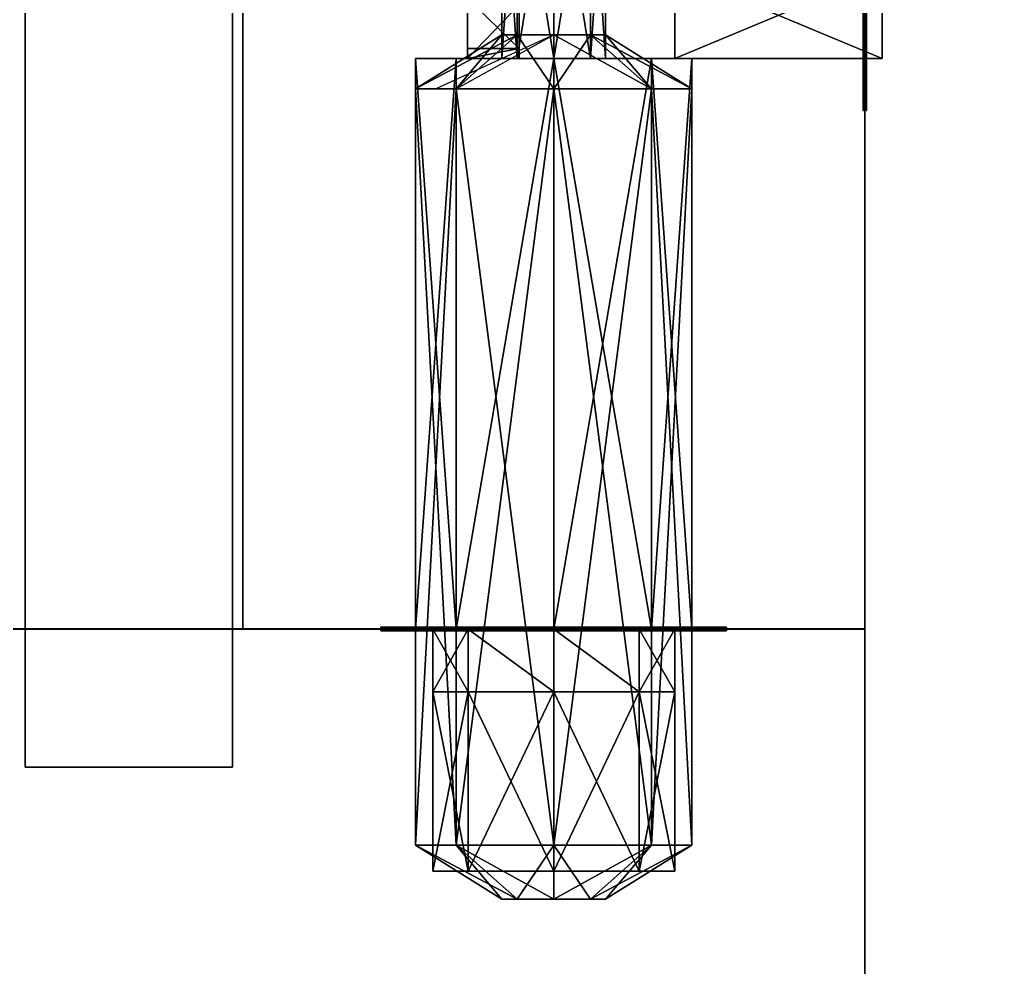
# Model space of a CAD drawing. Extents: x -150 to 2334, y -150 to 2984.
# Drawn here: x 2139.55 to 2168.26, y 36.01 to 63.41 of the extents above; entities that cross this region are included whole.
import ezdxf

# ---------------------------------------------------------------- set-up
doc = ezdxf.new("R2010")
doc.units = 0
for name, color, linetype in [('LAYER0', 7, 'CONTINUOUS'), ('LAYER226', 7, 'CONTINUOUS'), ('LAYER278', 7, 'CONTINUOUS'), ('LAYER309', 7, 'CONTINUOUS'), ('LAYER322', 7, 'CONTINUOUS'), ('LAYER329', 7, 'CONTINUOUS'), ('LAYER330', 9, 'CONTINUOUS'), ('LAYER331', 254, 'CONTINUOUS'), ('LAYER333', 7, 'CONTINUOUS'), ('LAYER5', 7, 'CONTINUOUS')]:
    doc.layers.add(name, color=color, linetype=linetype)

msp = doc.modelspace()

# ---------------------------------------------------------------- linework, layer by layer
at = {"layer": 'LAYER0', "invisible_edges": 1}
for points in [[(2334, 2984, -5), (-150, -150, -5), (-150, 2984, -5), (2334, 2984, -5)], [(-150, -150, -5), (2334, 2984, -5), (2334, -150, -5), (-150, -150, -5)], [(2334, -150), (-150, 2984), (-150, -150), (2334, -150)], [(-150, 2984), (2334, -150), (2334, 2984), (-150, 2984)]]:
    msp.add_3dface(points, dxfattribs=at)
at = {"layer": 'LAYER226', "invisible_edges": 1}
for points in [[(2164, 45.79199), (1614, 45.79199, 2350), (2164, 45.79199, 2350), (2164, 45.79199)], [(1614, 45.79199, 2350), (2164, 45.79199), (1614, 45.79199), (1614, 45.79199, 2350)], [(2164, 45.79199), (1614, 27.79199), (1614, 45.79199), (2164, 45.79199)], [(1614, 27.79199), (2164, 45.79199), (2164, 27.79199), (1614, 27.79199)], [(2164, 27.79199, 2350), (1614, 45.79199, 2350), (1614, 27.79199, 2350), (2164, 27.79199, 2350)], [(1614, 45.79199, 2350), (2164, 27.79199, 2350), (2164, 45.79199, 2350), (1614, 45.79199, 2350)], [(2164, 27.79199, 2350), (2164, 45.79199), (2164, 45.79199, 2350), (2164, 27.79199, 2350)], [(2164, 45.79199), (2164, 27.79199, 2350), (2164, 27.79199), (2164, 45.79199)]]:
    msp.add_3dface(points, dxfattribs=at)
at = {"layer": 'LAYER278', "invisible_edges": 1}
for points in [[(2164, 45.78802, 80), (1614, 758.458, 80), (2164, 758.458, 80), (2164, 45.78802, 80)], [(1614, 758.458, 80), (2164, 45.78802, 80), (1614, 45.78802, 80), (1614, 758.458, 80)], [(1614, 45.78802, 98), (2164, 758.458, 98), (1614, 758.458, 98), (1614, 45.78802, 98)], [(2164, 758.458, 98), (1614, 45.78802, 98), (2164, 45.78802, 98), (2164, 758.458, 98)], [(2164, 758.458, 98), (2164, 45.78802, 80), (2164, 758.458, 80), (2164, 758.458, 98)], [(2164, 45.78802, 80), (2164, 758.458, 98), (2164, 45.78802, 98), (2164, 45.78802, 80)], [(2164, 45.78802, 80), (1614, 45.78802, 98), (1614, 45.78802, 80), (2164, 45.78802, 80)], [(1614, 45.78802, 98), (2164, 45.78802, 80), (2164, 45.78802, 98), (1614, 45.78802, 98)]]:
    msp.add_3dface(points, dxfattribs=at)
at = {"layer": 'LAYER309', "invisible_edges": 1}
for points in [[(2164, 758.458, 2349), (1614, 45.78802, 2349), (2164, 45.78802, 2349), (2164, 758.458, 2349)], [(1614, 45.78802, 2349), (2164, 758.458, 2349), (1614, 758.458, 2349), (1614, 45.78802, 2349)], [(1614, 758.458, 2331), (2164, 45.78802, 2331), (1614, 45.78802, 2331), (1614, 758.458, 2331)], [(2164, 45.78802, 2331), (1614, 758.458, 2331), (2164, 758.458, 2331), (2164, 45.78802, 2331)], [(2164, 45.78802, 2331), (2164, 758.458, 2349), (2164, 45.78802, 2349), (2164, 45.78802, 2331)], [(2164, 758.458, 2349), (2164, 45.78802, 2331), (2164, 758.458, 2331), (2164, 758.458, 2349)], [(2164, 45.78802, 2331), (1614, 45.78802, 2349), (1614, 45.78802, 2331), (2164, 45.78802, 2331)], [(1614, 45.78802, 2349), (2164, 45.78802, 2331), (2164, 45.78802, 2349), (1614, 45.78802, 2349)]]:
    msp.add_3dface(points, dxfattribs=at)
at = {"layer": 'LAYER322', "invisible_edges": 1}
for points in [[(2139.7, 41.79102, 2335), (2139.7, 762.461, 94), (2139.7, 41.79102, 94), (2139.7, 41.79102, 2335)], [(2139.7, 762.461, 94), (2139.7, 41.79102, 2335), (2139.7, 762.461, 2335), (2139.7, 762.461, 94)], [(2145.7, 41.79102, 94), (2139.7, 762.461, 94), (2145.7, 762.461, 94), (2145.7, 41.79102, 94)], [(2139.7, 762.461, 94), (2145.7, 41.79102, 94), (2139.7, 41.79102, 94), (2139.7, 762.461, 94)], [(2139.7, 41.79102, 2335), (2145.7, 762.461, 2335), (2139.7, 762.461, 2335), (2139.7, 41.79102, 2335)], [(2145.7, 762.461, 2335), (2139.7, 41.79102, 2335), (2145.7, 41.79102, 2335), (2145.7, 762.461, 2335)], [(2145.7, 762.461, 2335), (2145.7, 41.79102, 94), (2145.7, 762.461, 94), (2145.7, 762.461, 2335)], [(2145.7, 41.79102, 94), (2145.7, 762.461, 2335), (2145.7, 41.79102, 2335), (2145.7, 41.79102, 94)], [(2145.7, 41.79102, 94), (2139.7, 41.79102, 2335), (2139.7, 41.79102, 94), (2145.7, 41.79102, 94)], [(2139.7, 41.79102, 2335), (2145.7, 41.79102, 94), (2145.7, 41.79102, 2335), (2139.7, 41.79102, 2335)]]:
    msp.add_3dface(points, dxfattribs=at)
at = {"layer": 'LAYER329', "invisible_edges": 1}
for points in [[(2146, 45.78802, 1154.5), (2164, 758.458, 1154.5), (2164, 45.78802, 1154.5), (2146, 45.78802, 1154.5)], [(2164, 758.458, 1154.5), (2146, 45.78802, 1154.5), (2146, 758.458, 1154.5), (2164, 758.458, 1154.5)], [(2146, 758.458, 1274.5), (2164, 45.78802, 1274.5), (2164, 758.458, 1274.5), (2146, 758.458, 1274.5)], [(2164, 45.78802, 1274.5), (2146, 758.458, 1274.5), (2146, 45.78802, 1274.5), (2164, 45.78802, 1274.5)], [(2146, 45.78802, 1154.5), (2146, 758.458, 1274.5), (2146, 758.458, 1154.5), (2146, 45.78802, 1154.5)], [(2146, 758.458, 1274.5), (2146, 45.78802, 1154.5), (2146, 45.78802, 1274.5), (2146, 758.458, 1274.5)], [(2164, 45.78802, 1274.5), (2164, 758.458, 1154.5), (2164, 758.458, 1274.5), (2164, 45.78802, 1274.5)], [(2164, 758.458, 1154.5), (2164, 45.78802, 1274.5), (2164, 45.78802, 1154.5), (2164, 758.458, 1154.5)], [(2164, 45.78802, 1274.5), (2146, 45.78802, 1154.5), (2164, 45.78802, 1154.5), (2164, 45.78802, 1274.5)], [(2146, 45.78802, 1154.5), (2164, 45.78802, 1274.5), (2146, 45.78802, 1274.5), (2146, 45.78802, 1154.5)]]:
    msp.add_3dface(points, dxfattribs=at)
at = {"layer": 'LAYER330'}
for points in [[(2153.5, 62.29102, 1186.5), (2153.939, 68.79102, 1187.561), (2153.5, 68.79102, 1186.5), (2153.5, 62.29102, 1186.5)], [(2153.939, 62.29102, 1187.561), (2153.939, 68.79102, 1187.561), (2153.5, 62.29102, 1186.5), (2153.939, 62.29102, 1187.561)], [(2153.5, 68.79102, 1186.5), (2153.939, 62.29102, 1185.439), (2153.5, 62.29102, 1186.5), (2153.5, 68.79102, 1186.5)], [(2153.939, 68.79102, 1185.439), (2153.939, 62.29102, 1185.439), (2153.5, 68.79102, 1186.5), (2153.939, 68.79102, 1185.439)], [(2153.939, 62.29102, 1187.561), (2155, 68.79102, 1188), (2153.939, 68.79102, 1187.561), (2153.939, 62.29102, 1187.561)], [(2155, 62.29102, 1188), (2155, 68.79102, 1188), (2153.939, 62.29102, 1187.561), (2155, 62.29102, 1188)], [(2155, 62.29102, 1185), (2153.939, 68.79102, 1185.439), (2155, 68.79102, 1185), (2155, 62.29102, 1185)], [(2153.939, 62.29102, 1185.439), (2153.939, 68.79102, 1185.439), (2155, 62.29102, 1185), (2153.939, 62.29102, 1185.439)], [(2155, 62.29102, 1188), (2156.061, 68.79102, 1187.561), (2155, 68.79102, 1188), (2155, 62.29102, 1188)], [(2156.061, 62.29102, 1187.561), (2156.061, 68.79102, 1187.561), (2155, 62.29102, 1188), (2156.061, 62.29102, 1187.561)], [(2155, 68.79102, 1185), (2156.061, 62.29102, 1185.439), (2155, 62.29102, 1185), (2155, 68.79102, 1185)], [(2156.061, 68.79102, 1185.439), (2156.061, 62.29102, 1185.439), (2155, 68.79102, 1185), (2156.061, 68.79102, 1185.439)], [(2156.061, 68.79102, 1185.439), (2156.5, 62.29102, 1186.5), (2156.5, 68.79102, 1186.5), (2156.061, 68.79102, 1185.439)], [(2156.061, 62.29102, 1185.439), (2156.5, 62.29102, 1186.5), (2156.061, 68.79102, 1185.439), (2156.061, 62.29102, 1185.439)], [(2156.061, 62.29102, 1187.561), (2156.5, 68.79102, 1186.5), (2156.061, 68.79102, 1187.561), (2156.061, 62.29102, 1187.561)], [(2156.5, 62.29102, 1186.5), (2156.5, 68.79102, 1186.5), (2156.061, 62.29102, 1187.561), (2156.5, 62.29102, 1186.5)], [(2156.061, 68.79102, 1187.561), (2156.5, 62.29102, 1186.5), (2156.5, 68.79102, 1186.5), (2156.061, 68.79102, 1187.561)], [(2156.061, 62.29102, 1187.561), (2156.5, 62.29102, 1186.5), (2156.061, 68.79102, 1187.561), (2156.061, 62.29102, 1187.561)], [(2156.061, 68.79102, 1185.439), (2156.5, 62.29102, 1186.5), (2156.061, 62.29102, 1185.439), (2156.061, 68.79102, 1185.439)], [(2156.5, 68.79102, 1186.5), (2156.5, 62.29102, 1186.5), (2156.061, 68.79102, 1185.439), (2156.5, 68.79102, 1186.5)], [(2156.061, 68.79102, 1185.439), (2156.5, 62.29102, 1186.5), (2156.061, 62.29102, 1185.439), (2156.061, 68.79102, 1185.439)], [(2156.5, 68.79102, 1186.5), (2156.5, 62.29102, 1186.5), (2156.061, 68.79102, 1185.439), (2156.5, 68.79102, 1186.5)], [(2151, 45.79102, 1186.5), (2152.172, 62.29102, 1189.328), (2151, 62.29102, 1186.5), (2151, 45.79102, 1186.5)], [(2152.172, 45.79102, 1189.328), (2152.172, 62.29102, 1189.328), (2151, 45.79102, 1186.5), (2152.172, 45.79102, 1189.328)], [(2152.172, 45.79102, 1183.672), (2151, 62.29102, 1186.5), (2152.172, 62.29102, 1183.672), (2152.172, 45.79102, 1183.672)], [(2151, 45.79102, 1186.5), (2151, 62.29102, 1186.5), (2152.172, 45.79102, 1183.672), (2151, 45.79102, 1186.5)], [(2151, 62.29102, 1186.5), (2153.939, 62.29102, 1187.561), (2153.5, 62.29102, 1186.5), (2151, 62.29102, 1186.5)], [(2152.172, 62.29102, 1189.328), (2153.939, 62.29102, 1187.561), (2151, 62.29102, 1186.5), (2152.172, 62.29102, 1189.328)], [(2151, 62.29102, 1186.5), (2153.5, 62.29102, 1186.5), (2152.172, 62.29102, 1183.672), (2151, 62.29102, 1186.5)], [(2152.172, 45.79102, 1189.328), (2155, 62.29102, 1190.5), (2152.172, 62.29102, 1189.328), (2152.172, 45.79102, 1189.328)], [(2155, 45.79102, 1190.5), (2155, 62.29102, 1190.5), (2152.172, 45.79102, 1189.328), (2155, 45.79102, 1190.5)], [(2152.172, 62.29102, 1189.328), (2155, 62.29102, 1190.5), (2153.939, 62.29102, 1187.561), (2152.172, 62.29102, 1189.328)], [(2152.172, 62.29102, 1183.672), (2153.5, 62.29102, 1186.5), (2153.939, 62.29102, 1185.439), (2152.172, 62.29102, 1183.672)], [(2152.172, 62.29102, 1183.672), (2153.939, 62.29102, 1185.439), (2155, 62.29102, 1182.5), (2152.172, 62.29102, 1183.672)], [(2155, 62.29102, 1182.5), (2152.172, 45.79102, 1183.672), (2152.172, 62.29102, 1183.672), (2155, 62.29102, 1182.5)], [(2155, 45.79102, 1182.5), (2152.172, 45.79102, 1183.672), (2155, 62.29102, 1182.5), (2155, 45.79102, 1182.5)], [(2153.939, 62.29102, 1187.561), (2155, 62.29102, 1190.5), (2155, 62.29102, 1188), (2153.939, 62.29102, 1187.561)], [(2155, 62.29102, 1182.5), (2153.939, 62.29102, 1185.439), (2155, 62.29102, 1185), (2155, 62.29102, 1182.5)], [(2155, 45.79102, 1190.5), (2157.828, 62.29102, 1189.328), (2155, 62.29102, 1190.5), (2155, 45.79102, 1190.5)], [(2157.828, 45.79102, 1189.328), (2157.828, 62.29102, 1189.328), (2155, 45.79102, 1190.5), (2157.828, 45.79102, 1189.328)], [(2155, 62.29102, 1188), (2157.828, 62.29102, 1189.328), (2156.061, 62.29102, 1187.561), (2155, 62.29102, 1188)], [(2155, 62.29102, 1190.5), (2157.828, 62.29102, 1189.328), (2155, 62.29102, 1188), (2155, 62.29102, 1190.5)], [(2155, 62.29102, 1182.5), (2156.061, 62.29102, 1185.439), (2157.828, 62.29102, 1183.672), (2155, 62.29102, 1182.5)], [(2155, 62.29102, 1185), (2156.061, 62.29102, 1185.439), (2155, 62.29102, 1182.5), (2155, 62.29102, 1185)], [(2155, 62.29102, 1182.5), (2157.828, 45.79102, 1183.672), (2155, 45.79102, 1182.5), (2155, 62.29102, 1182.5)], [(2157.828, 62.29102, 1183.672), (2157.828, 45.79102, 1183.672), (2155, 62.29102, 1182.5), (2157.828, 62.29102, 1183.672)], [(2156.061, 62.29102, 1187.561), (2159, 62.29102, 1186.5), (2156.5, 62.29102, 1186.5), (2156.061, 62.29102, 1187.561)], [(2157.828, 62.29102, 1189.328), (2159, 62.29102, 1186.5), (2156.061, 62.29102, 1187.561), (2157.828, 62.29102, 1189.328)], [(2156.061, 62.29102, 1185.439), (2159, 62.29102, 1186.5), (2157.828, 62.29102, 1183.672), (2156.061, 62.29102, 1185.439)], [(2156.5, 62.29102, 1186.5), (2159, 62.29102, 1186.5), (2156.061, 62.29102, 1185.439), (2156.5, 62.29102, 1186.5)], [(2157.828, 45.79102, 1189.328), (2159, 62.29102, 1186.5), (2157.828, 62.29102, 1189.328), (2157.828, 45.79102, 1189.328)], [(2159, 45.79102, 1186.5), (2159, 62.29102, 1186.5), (2157.828, 45.79102, 1189.328), (2159, 45.79102, 1186.5)], [(2157.828, 45.79102, 1189.328), (2159, 62.29102, 1186.5), (2157.828, 62.29102, 1189.328), (2157.828, 45.79102, 1189.328)], [(2159, 45.79102, 1186.5), (2159, 62.29102, 1186.5), (2157.828, 45.79102, 1189.328), (2159, 45.79102, 1186.5)], [(2159, 45.79102, 1186.5), (2157.828, 62.29102, 1183.672), (2159, 62.29102, 1186.5), (2159, 45.79102, 1186.5)], [(2157.828, 45.79102, 1183.672), (2157.828, 62.29102, 1183.672), (2159, 45.79102, 1186.5), (2157.828, 45.79102, 1183.672)], [(2150, 45.84101, 1191.5), (2160, 45.84101, 1181.5), (2150, 45.84101, 1181.5), (2150, 45.84101, 1191.5)], [(2160, 45.84101, 1191.5), (2160, 45.84101, 1181.5), (2150, 45.84101, 1191.5), (2160, 45.84101, 1191.5)], [(2150, 45.74102, 1191.5), (2150, 45.84101, 1181.5), (2150, 45.74102, 1181.5), (2150, 45.74102, 1191.5)], [(2150, 45.84101, 1191.5), (2150, 45.84101, 1181.5), (2150, 45.74102, 1191.5), (2150, 45.84101, 1191.5)], [(2160, 45.84101, 1191.5), (2150, 45.74102, 1191.5), (2150, 45.84101, 1191.5), (2160, 45.84101, 1191.5)], [(2160, 45.74102, 1191.5), (2150, 45.74102, 1191.5), (2160, 45.84101, 1191.5), (2160, 45.74102, 1191.5)], [(2150, 45.84101, 1181.5), (2160, 45.74102, 1181.5), (2160, 45.84101, 1181.5), (2150, 45.84101, 1181.5)], [(2150, 45.74102, 1181.5), (2160, 45.74102, 1181.5), (2150, 45.84101, 1181.5), (2150, 45.74102, 1181.5)], [(2150, 45.84101, 1191.5), (2160, 45.84101, 1181.5), (2150, 45.84101, 1181.5), (2150, 45.84101, 1191.5)], [(2160, 45.84101, 1191.5), (2160, 45.84101, 1181.5), (2150, 45.84101, 1191.5), (2160, 45.84101, 1191.5)], [(2150, 45.84101, 1191.5), (2160, 45.74102, 1191.5), (2160, 45.84101, 1191.5), (2150, 45.84101, 1191.5)], [(2150, 45.74102, 1191.5), (2160, 45.74102, 1191.5), (2150, 45.84101, 1191.5), (2150, 45.74102, 1191.5)], [(2150, 45.74102, 1181.5), (2160, 45.84101, 1181.5), (2160, 45.74102, 1181.5), (2150, 45.74102, 1181.5)], [(2150, 45.84101, 1181.5), (2160, 45.84101, 1181.5), (2150, 45.74102, 1181.5), (2150, 45.84101, 1181.5)], [(2150, 45.74102, 1191.5), (2150, 45.84101, 1181.5), (2150, 45.74102, 1181.5), (2150, 45.74102, 1191.5)], [(2150, 45.84101, 1191.5), (2150, 45.84101, 1181.5), (2150, 45.74102, 1191.5), (2150, 45.84101, 1191.5)], [(2150, 45.74102, 1191.5), (2160, 45.74102, 1181.5), (2150, 45.74102, 1181.5), (2150, 45.74102, 1191.5)], [(2160, 45.74102, 1191.5), (2160, 45.74102, 1181.5), (2150, 45.74102, 1191.5), (2160, 45.74102, 1191.5)], [(2150, 45.74102, 1181.5), (2160, 45.74102, 1191.5), (2150, 45.74102, 1191.5), (2150, 45.74102, 1181.5)], [(2160, 45.74102, 1181.5), (2160, 45.74102, 1191.5), (2150, 45.74102, 1181.5), (2160, 45.74102, 1181.5)], [(2151.5, 45.79102, 1186.5), (2152.525, 43.97079, 1188.975), (2152.525, 45.79102, 1188.975), (2151.5, 45.79102, 1186.5)], [(2151.5, 43.97079, 1186.5), (2152.525, 43.97079, 1188.975), (2151.5, 45.79102, 1186.5), (2151.5, 43.97079, 1186.5)], [(2152.525, 45.79102, 1184.025), (2151.5, 43.97079, 1186.5), (2151.5, 45.79102, 1186.5), (2152.525, 45.79102, 1184.025)], [(2152.525, 43.97079, 1184.025), (2151.5, 43.97079, 1186.5), (2152.525, 45.79102, 1184.025), (2152.525, 43.97079, 1184.025)], [(2152.525, 45.79102, 1188.975), (2155, 43.97079, 1190), (2155, 45.79102, 1190), (2152.525, 45.79102, 1188.975)], [(2152.525, 43.97079, 1188.975), (2155, 43.97079, 1190), (2152.525, 45.79102, 1188.975), (2152.525, 43.97079, 1188.975)], [(2152.525, 45.79102, 1184.025), (2155, 43.97079, 1183), (2152.525, 43.97079, 1184.025), (2152.525, 45.79102, 1184.025)], [(2155, 45.79102, 1183), (2155, 43.97079, 1183), (2152.525, 45.79102, 1184.025), (2155, 45.79102, 1183)], [(2155, 45.79102, 1190), (2157.475, 43.97079, 1188.975), (2157.475, 45.79102, 1188.975), (2155, 45.79102, 1190)], [(2155, 43.97079, 1190), (2157.475, 43.97079, 1188.975), (2155, 45.79102, 1190), (2155, 43.97079, 1190)], [(2155, 45.79102, 1183), (2157.475, 43.97079, 1184.025), (2155, 43.97079, 1183), (2155, 45.79102, 1183)], [(2157.475, 45.79102, 1184.025), (2157.475, 43.97079, 1184.025), (2155, 45.79102, 1183), (2157.475, 45.79102, 1184.025)], [(2158.5, 43.97079, 1186.5), (2157.475, 45.79102, 1188.975), (2157.475, 43.97079, 1188.975), (2158.5, 43.97079, 1186.5)], [(2158.5, 45.79102, 1186.5), (2157.475, 45.79102, 1188.975), (2158.5, 43.97079, 1186.5), (2158.5, 45.79102, 1186.5)], [(2157.475, 43.97079, 1188.975), (2158.5, 45.79102, 1186.5), (2157.475, 45.79102, 1188.975), (2157.475, 43.97079, 1188.975)], [(2158.5, 43.97079, 1186.5), (2158.5, 45.79102, 1186.5), (2157.475, 43.97079, 1188.975), (2158.5, 43.97079, 1186.5)], [(2157.475, 45.79102, 1184.025), (2158.5, 43.97079, 1186.5), (2157.475, 43.97079, 1184.025), (2157.475, 45.79102, 1184.025)], [(2158.5, 45.79102, 1186.5), (2158.5, 43.97079, 1186.5), (2157.475, 45.79102, 1184.025), (2158.5, 45.79102, 1186.5)], [(2160, 45.74102, 1181.5), (2160, 45.84101, 1191.5), (2160, 45.74102, 1191.5), (2160, 45.74102, 1181.5)], [(2160, 45.84101, 1181.5), (2160, 45.84101, 1191.5), (2160, 45.74102, 1181.5), (2160, 45.84101, 1181.5)], [(2160, 45.74102, 1181.5), (2160, 45.84101, 1191.5), (2160, 45.74102, 1191.5), (2160, 45.74102, 1181.5)], [(2160, 45.84101, 1181.5), (2160, 45.84101, 1191.5), (2160, 45.74102, 1181.5), (2160, 45.84101, 1181.5)], [(2151.5, 38.79102, 1186.5), (2152.525, 43.97079, 1188.975), (2151.5, 43.97079, 1186.5), (2151.5, 38.79102, 1186.5)], [(2152.525, 38.79102, 1188.975), (2152.525, 43.97079, 1188.975), (2151.5, 38.79102, 1186.5), (2152.525, 38.79102, 1188.975)], [(2152.525, 38.79102, 1184.025), (2151.5, 43.97079, 1186.5), (2152.525, 43.97079, 1184.025), (2152.525, 38.79102, 1184.025)], [(2151.5, 38.79102, 1186.5), (2151.5, 43.97079, 1186.5), (2152.525, 38.79102, 1184.025), (2151.5, 38.79102, 1186.5)], [(2152.525, 38.79102, 1188.975), (2155, 43.97079, 1190), (2152.525, 43.97079, 1188.975), (2152.525, 38.79102, 1188.975)], [(2155, 38.79102, 1190), (2155, 43.97079, 1190), (2152.525, 38.79102, 1188.975), (2155, 38.79102, 1190)], [(2152.525, 43.97079, 1184.025), (2155, 38.79102, 1183), (2152.525, 38.79102, 1184.025), (2152.525, 43.97079, 1184.025)], [(2155, 43.97079, 1183), (2155, 38.79102, 1183), (2152.525, 43.97079, 1184.025), (2155, 43.97079, 1183)], [(2155, 38.79102, 1190), (2157.475, 43.97079, 1188.975), (2155, 43.97079, 1190), (2155, 38.79102, 1190)], [(2157.475, 38.79102, 1188.975), (2157.475, 43.97079, 1188.975), (2155, 38.79102, 1190), (2157.475, 38.79102, 1188.975)], [(2155, 43.97079, 1183), (2157.475, 38.79102, 1184.025), (2155, 38.79102, 1183), (2155, 43.97079, 1183)], [(2157.475, 43.97079, 1184.025), (2157.475, 38.79102, 1184.025), (2155, 43.97079, 1183), (2157.475, 43.97079, 1184.025)], [(2158.5, 38.79102, 1186.5), (2157.475, 43.97079, 1188.975), (2157.475, 38.79102, 1188.975), (2158.5, 38.79102, 1186.5)], [(2158.5, 43.97079, 1186.5), (2157.475, 43.97079, 1188.975), (2158.5, 38.79102, 1186.5), (2158.5, 43.97079, 1186.5)], [(2157.475, 38.79102, 1188.975), (2158.5, 43.97079, 1186.5), (2157.475, 43.97079, 1188.975), (2157.475, 38.79102, 1188.975)], [(2158.5, 38.79102, 1186.5), (2158.5, 43.97079, 1186.5), (2157.475, 38.79102, 1188.975), (2158.5, 38.79102, 1186.5)], [(2157.475, 43.97079, 1184.025), (2158.5, 38.79102, 1186.5), (2157.475, 38.79102, 1184.025), (2157.475, 43.97079, 1184.025)], [(2158.5, 43.97079, 1186.5), (2158.5, 38.79102, 1186.5), (2157.475, 43.97079, 1184.025), (2158.5, 43.97079, 1186.5)], [(2152.525, 38.79102, 1184.025), (2152.525, 38.79102, 1188.975), (2151.5, 38.79102, 1186.5), (2152.525, 38.79102, 1184.025)], [(2155, 38.79102, 1183), (2152.525, 38.79102, 1188.975), (2152.525, 38.79102, 1184.025), (2155, 38.79102, 1183)], [(2155, 38.79102, 1183), (2155, 38.79102, 1190), (2152.525, 38.79102, 1188.975), (2155, 38.79102, 1183)], [(2157.475, 38.79102, 1184.025), (2155, 38.79102, 1190), (2155, 38.79102, 1183), (2157.475, 38.79102, 1184.025)], [(2158.5, 38.79102, 1186.5), (2155, 38.79102, 1190), (2157.475, 38.79102, 1184.025), (2158.5, 38.79102, 1186.5)], [(2157.475, 38.79102, 1188.975), (2155, 38.79102, 1190), (2158.5, 38.79102, 1186.5), (2157.475, 38.79102, 1188.975)]]:
    msp.add_3dface(points, dxfattribs=at)
at = {"layer": 'LAYER331'}
for points in [[(2163.95, 60.79102, 1195.5), (2164.05, 78.79102, 1195.5), (2163.95, 78.79102, 1195.5), (2163.95, 60.79102, 1195.5)], [(2164.05, 60.79102, 1195.5), (2164.05, 78.79102, 1195.5), (2163.95, 60.79102, 1195.5), (2164.05, 60.79102, 1195.5)], [(2164.05, 78.79102, 1177.5), (2163.95, 60.79102, 1177.5), (2164.05, 60.79102, 1177.5), (2164.05, 78.79102, 1177.5)], [(2163.95, 78.79102, 1177.5), (2163.95, 60.79102, 1177.5), (2164.05, 78.79102, 1177.5), (2163.95, 78.79102, 1177.5)], [(2163.95, 78.79102, 1177.5), (2163.95, 60.79102, 1195.5), (2163.95, 78.79102, 1195.5), (2163.95, 78.79102, 1177.5)], [(2163.95, 60.79102, 1177.5), (2163.95, 60.79102, 1195.5), (2163.95, 78.79102, 1177.5), (2163.95, 60.79102, 1177.5)], [(2164.05, 78.79102, 1195.5), (2164.05, 60.79102, 1177.5), (2164.05, 78.79102, 1177.5), (2164.05, 78.79102, 1195.5)], [(2164.05, 60.79102, 1195.5), (2164.05, 60.79102, 1177.5), (2164.05, 78.79102, 1195.5), (2164.05, 60.79102, 1195.5)], [(2164.5, 62.29102, 1186.5), (2164.5, 77.29102, 1186.5), (2164.5, 74.78365, 1191.493), (2164.5, 62.29102, 1186.5)], [(2164.5, 64.79838, 1181.507), (2164.5, 77.29102, 1186.5), (2164.5, 62.29102, 1186.5), (2164.5, 64.79838, 1181.507)], [(2158.5, 64.79838, 1191.493), (2158.5, 74.78365, 1191.493), (2158.5, 62.29102, 1186.5), (2158.5, 64.79838, 1191.493)], [(2158.5, 62.29102, 1186.5), (2158.5, 74.78365, 1191.493), (2158.5, 64.79838, 1181.507), (2158.5, 62.29102, 1186.5)], [(2164.5, 62.29102, 1186.5), (2164.5, 74.78365, 1191.493), (2164.5, 64.79838, 1191.493), (2164.5, 62.29102, 1186.5)], [(2152.5, 62.29102, 1186.5), (2152.5, 66.6907, 1184.446), (2152.5, 63.84486, 1183.5), (2152.5, 62.29102, 1186.5)], [(2152.5, 65.04102, 1186.5), (2152.5, 66.6907, 1184.446), (2152.5, 62.29102, 1186.5), (2152.5, 65.04102, 1186.5)], [(2154, 62.29102, 1186.5), (2154, 66.6907, 1184.446), (2154, 65.04102, 1186.5), (2154, 62.29102, 1186.5)], [(2154, 63.84486, 1183.5), (2154, 66.6907, 1184.446), (2154, 62.29102, 1186.5), (2154, 63.84486, 1183.5)], [(2152.5, 62.43746, 1186.854), (2152.5, 65.04102, 1186.5), (2152.5, 62.29102, 1186.5), (2152.5, 62.43746, 1186.854)], [(2152.5, 64.74812, 1187.207), (2152.5, 65.04102, 1186.5), (2152.5, 62.43746, 1186.854), (2152.5, 64.74812, 1187.207)], [(2154, 62.43746, 1186.854), (2154, 65.04102, 1186.5), (2154, 64.74812, 1187.207), (2154, 62.43746, 1186.854)], [(2154, 62.29102, 1186.5), (2154, 65.04102, 1186.5), (2154, 62.43746, 1186.854), (2154, 62.29102, 1186.5)], [(2152.5, 62.58391, 1187.207), (2152.5, 64.74812, 1187.207), (2152.5, 62.43746, 1186.854), (2152.5, 62.58391, 1187.207)], [(2152.5, 64.04102, 1188.25), (2152.5, 64.74812, 1187.207), (2152.5, 62.58391, 1187.207), (2152.5, 64.04102, 1188.25)], [(2154, 62.58391, 1187.207), (2154, 64.74812, 1187.207), (2154, 64.04102, 1188.25), (2154, 62.58391, 1187.207)], [(2154, 62.43746, 1186.854), (2154, 64.74812, 1187.207), (2154, 62.58391, 1187.207), (2154, 62.43746, 1186.854)], [(2158.5, 62.29102, 1186.5), (2164.5, 64.79838, 1191.493), (2158.5, 64.79838, 1191.493), (2158.5, 62.29102, 1186.5)], [(2164.5, 62.29102, 1186.5), (2164.5, 64.79838, 1191.493), (2158.5, 62.29102, 1186.5), (2164.5, 62.29102, 1186.5)], [(2158.5, 64.79838, 1181.507), (2164.5, 62.29102, 1186.5), (2158.5, 62.29102, 1186.5), (2158.5, 64.79838, 1181.507)], [(2164.5, 64.79838, 1181.507), (2164.5, 62.29102, 1186.5), (2158.5, 64.79838, 1181.507), (2164.5, 64.79838, 1181.507)], [(2154, 62.58391, 1187.207), (2152.5, 64.04102, 1188.25), (2152.5, 62.58391, 1187.207), (2154, 62.58391, 1187.207)], [(2154, 64.04102, 1188.25), (2152.5, 64.04102, 1188.25), (2154, 62.58391, 1187.207), (2154, 64.04102, 1188.25)], [(2154, 63.84486, 1183.5), (2152.5, 62.29102, 1186.5), (2152.5, 63.84486, 1183.5), (2154, 63.84486, 1183.5)], [(2154, 62.29102, 1186.5), (2152.5, 62.29102, 1186.5), (2154, 63.84486, 1183.5), (2154, 62.29102, 1186.5)], [(2152.5, 62.29102, 1186.5), (2154, 62.58391, 1187.207), (2152.5, 62.58391, 1187.207), (2152.5, 62.29102, 1186.5)], [(2154, 62.29102, 1186.5), (2154, 62.58391, 1187.207), (2152.5, 62.29102, 1186.5), (2154, 62.29102, 1186.5)], [(2163.95, 60.79102, 1177.5), (2164.05, 60.79102, 1195.5), (2163.95, 60.79102, 1195.5), (2163.95, 60.79102, 1177.5)], [(2164.05, 60.79102, 1177.5), (2164.05, 60.79102, 1195.5), (2163.95, 60.79102, 1177.5), (2164.05, 60.79102, 1177.5)]]:
    msp.add_3dface(points, dxfattribs=at)
at = {"layer": 'LAYER333'}
for points in [[(2153.939, 62.97852, 1251.561), (2151, 61.41602, 1250.5), (2152.172, 61.41602, 1253.328), (2153.939, 62.97852, 1251.561)], [(2153.5, 62.97852, 1250.5), (2151, 61.41602, 1250.5), (2153.939, 62.97852, 1251.561), (2153.5, 62.97852, 1250.5)], [(2153.939, 62.97852, 1249.439), (2153.5, 62.97852, 1250.5), (2151, 61.41602, 1250.5), (2153.939, 62.97852, 1249.439)], [(2152.172, 61.41602, 1247.672), (2153.939, 62.97852, 1249.439), (2151, 61.41602, 1250.5), (2152.172, 61.41602, 1247.672)], [(2153.5, 62.97852, 1250.5), (2151, 61.41602, 1250.5), (2152.172, 61.41602, 1253.328), (2153.5, 62.97852, 1250.5)], [(2153.939, 62.97852, 1249.439), (2152.172, 61.41602, 1247.672), (2151, 61.41602, 1250.5), (2153.939, 62.97852, 1249.439)], [(2153.5, 62.97852, 1250.5), (2153.939, 62.97852, 1249.439), (2151, 61.41602, 1250.5), (2153.5, 62.97852, 1250.5)], [(2152.172, 61.41602, 1247.672), (2155, 62.97852, 1249), (2151.586, 61.41602, 1251.914), (2152.172, 61.41602, 1247.672)], [(2152.172, 61.41602, 1253.328), (2153.939, 62.97852, 1251.561), (2155, 61.41602, 1254.5), (2152.172, 61.41602, 1253.328)], [(2152.172, 61.41602, 1247.672), (2153.939, 62.97852, 1249.439), (2155, 61.41602, 1246.5), (2152.172, 61.41602, 1247.672)], [(2153.939, 62.97852, 1251.561), (2152.172, 61.41602, 1253.328), (2155, 61.41602, 1254.5), (2153.939, 62.97852, 1251.561)], [(2153.939, 62.97852, 1251.561), (2153.5, 62.97852, 1250.5), (2152.172, 61.41602, 1253.328), (2153.939, 62.97852, 1251.561)], [(2155, 61.41602, 1246.5), (2152.172, 61.41602, 1247.672), (2155, 62.97852, 1249), (2155, 61.41602, 1246.5)], [(2153.5, 62.97852, 1250.5), (2153.939, 62.97852, 1249.439), (2153.939, 62.97852, 1251.561), (2153.5, 62.97852, 1250.5)], [(2153.939, 62.97852, 1249.439), (2153.5, 62.97852, 1250.5), (2153.939, 62.97852, 1251.561), (2153.939, 62.97852, 1249.439)], [(2153.939, 62.97852, 1251.561), (2155, 62.97852, 1252), (2155, 61.41602, 1254.5), (2153.939, 62.97852, 1251.561)], [(2155, 61.41602, 1246.5), (2153.939, 62.97852, 1249.439), (2155, 62.97852, 1249), (2155, 61.41602, 1246.5)], [(2153.939, 62.97852, 1249.439), (2155, 62.97852, 1249), (2153.939, 62.97852, 1251.561), (2153.939, 62.97852, 1249.439)], [(2156.061, 62.97852, 1249.439), (2153.939, 62.97852, 1251.561), (2155, 62.97852, 1252), (2156.061, 62.97852, 1249.439)], [(2155, 62.97852, 1249), (2153.939, 62.97852, 1251.561), (2156.061, 62.97852, 1249.439), (2155, 62.97852, 1249)], [(2155, 62.97852, 1252), (2153.939, 62.97852, 1251.561), (2155, 61.41602, 1254.5), (2155, 62.97852, 1252)], [(2155, 62.97852, 1249), (2153.939, 62.97852, 1249.439), (2153.939, 62.97852, 1251.561), (2155, 62.97852, 1249)], [(2155, 62.97852, 1249), (2155, 62.97852, 1252), (2153.939, 62.97852, 1251.561), (2155, 62.97852, 1249)], [(2157.828, 61.41602, 1247.672), (2155, 62.97852, 1249), (2156.061, 62.97852, 1249.439), (2157.828, 61.41602, 1247.672)], [(2155, 61.41602, 1246.5), (2155, 62.97852, 1249), (2157.828, 61.41602, 1247.672), (2155, 61.41602, 1246.5)], [(2155, 61.41602, 1254.5), (2156.061, 62.97852, 1251.561), (2155, 62.97852, 1252), (2155, 61.41602, 1254.5)], [(2157.828, 61.41602, 1253.328), (2156.061, 62.97852, 1251.561), (2155, 61.41602, 1254.5), (2157.828, 61.41602, 1253.328)], [(2156.5, 62.97852, 1250.5), (2156.061, 62.97852, 1251.561), (2155, 62.97852, 1252), (2156.5, 62.97852, 1250.5)], [(2156.061, 62.97852, 1249.439), (2156.5, 62.97852, 1250.5), (2155, 62.97852, 1252), (2156.061, 62.97852, 1249.439)], [(2155, 62.97852, 1252), (2155, 61.41602, 1254.5), (2157.828, 61.41602, 1253.328), (2155, 62.97852, 1252)], [(2156.061, 62.97852, 1251.561), (2155, 62.97852, 1252), (2157.828, 61.41602, 1253.328), (2156.061, 62.97852, 1251.561)], [(2155, 61.41602, 1246.5), (2155, 62.97852, 1249), (2156.061, 62.97852, 1249.439), (2155, 61.41602, 1246.5)], [(2157.828, 61.41602, 1247.672), (2155, 61.41602, 1246.5), (2156.061, 62.97852, 1249.439), (2157.828, 61.41602, 1247.672)], [(2156.061, 62.97852, 1249.439), (2155, 62.97852, 1252), (2155, 62.97852, 1249), (2156.061, 62.97852, 1249.439)], [(2156.5, 62.97852, 1250.5), (2156.061, 62.97852, 1249.439), (2155, 62.97852, 1252), (2156.5, 62.97852, 1250.5)], [(2156.061, 62.97852, 1251.561), (2156.5, 62.97852, 1250.5), (2155, 62.97852, 1252), (2156.061, 62.97852, 1251.561)], [(2156.5, 62.97852, 1250.5), (2157.828, 61.41602, 1247.672), (2156.061, 62.97852, 1249.439), (2156.5, 62.97852, 1250.5)], [(2156.061, 62.97852, 1251.561), (2159, 61.41602, 1250.5), (2156.5, 62.97852, 1250.5), (2156.061, 62.97852, 1251.561)], [(2157.828, 61.41602, 1253.328), (2159, 61.41602, 1250.5), (2156.061, 62.97852, 1251.561), (2157.828, 61.41602, 1253.328)], [(2156.061, 62.97852, 1249.439), (2156.5, 62.97852, 1250.5), (2159, 61.41602, 1250.5), (2156.061, 62.97852, 1249.439)], [(2157.828, 61.41602, 1247.672), (2156.061, 62.97852, 1249.439), (2159, 61.41602, 1250.5), (2157.828, 61.41602, 1247.672)], [(2156.5, 62.97852, 1250.5), (2156.061, 62.97852, 1251.561), (2157.828, 61.41602, 1253.328), (2156.5, 62.97852, 1250.5)], [(2159, 61.41602, 1250.5), (2157.828, 61.41602, 1247.672), (2156.5, 62.97852, 1250.5), (2159, 61.41602, 1250.5)], [(2159, 61.41602, 1250.5), (2156.5, 62.97852, 1250.5), (2157.828, 61.41602, 1253.328), (2159, 61.41602, 1250.5)], [(2152.172, 61.41602, 1253.328), (2151, 39.54102, 1250.5), (2152.172, 39.54102, 1253.328), (2152.172, 61.41602, 1253.328)], [(2151, 61.41602, 1250.5), (2151, 39.54102, 1250.5), (2152.172, 61.41602, 1253.328), (2151, 61.41602, 1250.5)], [(2152.172, 39.54102, 1247.672), (2151, 61.41602, 1250.5), (2152.172, 61.41602, 1247.672), (2152.172, 39.54102, 1247.672)], [(2151, 39.54102, 1250.5), (2151, 61.41602, 1250.5), (2152.172, 39.54102, 1247.672), (2151, 39.54102, 1250.5)], [(2151, 61.41602, 1250.5), (2151, 39.54102, 1250.5), (2152.172, 39.54102, 1253.328), (2151, 61.41602, 1250.5)], [(2152.172, 61.41602, 1253.328), (2152.172, 39.54102, 1253.328), (2151, 61.41602, 1250.5), (2152.172, 61.41602, 1253.328)], [(2151, 61.41602, 1250.5), (2151, 39.54102, 1250.5), (2152.172, 39.54102, 1253.328), (2151, 61.41602, 1250.5)], [(2152.172, 61.41602, 1253.328), (2152.172, 39.54102, 1253.328), (2151, 61.41602, 1250.5), (2152.172, 61.41602, 1253.328)], [(2151, 39.54102, 1250.5), (2151, 61.41602, 1250.5), (2152.172, 61.41602, 1247.672), (2151, 39.54102, 1250.5)], [(2152.172, 39.54102, 1247.672), (2152.172, 61.41602, 1247.672), (2151, 39.54102, 1250.5), (2152.172, 39.54102, 1247.672)], [(2155, 61.41602, 1254.5), (2155, 39.54102, 1254.5), (2152.172, 39.54102, 1253.328), (2155, 61.41602, 1254.5)], [(2152.172, 61.41602, 1253.328), (2155, 61.41602, 1254.5), (2152.172, 39.54102, 1253.328), (2152.172, 61.41602, 1253.328)], [(2155, 39.54102, 1246.5), (2152.172, 61.41602, 1247.672), (2155, 61.41602, 1246.5), (2155, 39.54102, 1246.5)], [(2152.172, 39.54102, 1247.672), (2152.172, 61.41602, 1247.672), (2155, 39.54102, 1246.5), (2152.172, 39.54102, 1247.672)], [(2155, 61.41602, 1254.5), (2152.172, 61.41602, 1253.328), (2152.172, 39.54102, 1253.328), (2155, 61.41602, 1254.5)], [(2155, 39.54102, 1254.5), (2155, 61.41602, 1254.5), (2152.172, 39.54102, 1253.328), (2155, 39.54102, 1254.5)], [(2152.172, 61.41602, 1253.328), (2155, 39.54102, 1254.5), (2152.172, 39.54102, 1253.328), (2152.172, 61.41602, 1253.328)], [(2155, 61.41602, 1254.5), (2152.172, 61.41602, 1253.328), (2155, 39.54102, 1254.5), (2155, 61.41602, 1254.5)], [(2152.172, 39.54102, 1247.672), (2155, 61.41602, 1246.5), (2152.172, 61.41602, 1247.672), (2152.172, 39.54102, 1247.672)], [(2155, 39.54102, 1246.5), (2152.172, 39.54102, 1247.672), (2155, 61.41602, 1246.5), (2155, 39.54102, 1246.5)], [(2157.828, 61.41602, 1253.328), (2155, 39.54102, 1254.5), (2157.828, 39.54102, 1253.328), (2157.828, 61.41602, 1253.328)], [(2155, 61.41602, 1254.5), (2155, 39.54102, 1254.5), (2157.828, 61.41602, 1253.328), (2155, 61.41602, 1254.5)], [(2157.828, 39.54102, 1247.672), (2155, 61.41602, 1246.5), (2157.828, 61.41602, 1247.672), (2157.828, 39.54102, 1247.672)], [(2155, 39.54102, 1246.5), (2155, 61.41602, 1246.5), (2157.828, 39.54102, 1247.672), (2155, 39.54102, 1246.5)], [(2155, 61.41602, 1254.5), (2155, 39.54102, 1254.5), (2157.828, 39.54102, 1253.328), (2155, 61.41602, 1254.5)], [(2157.828, 61.41602, 1253.328), (2157.828, 39.54102, 1253.328), (2155, 61.41602, 1254.5), (2157.828, 61.41602, 1253.328)], [(2155, 61.41602, 1254.5), (2155, 39.54102, 1254.5), (2157.828, 39.54102, 1253.328), (2155, 61.41602, 1254.5)], [(2157.828, 61.41602, 1253.328), (2157.828, 39.54102, 1253.328), (2155, 61.41602, 1254.5), (2157.828, 61.41602, 1253.328)], [(2155, 39.54102, 1246.5), (2155, 61.41602, 1246.5), (2157.828, 61.41602, 1247.672), (2155, 39.54102, 1246.5)], [(2157.828, 39.54102, 1247.672), (2157.828, 61.41602, 1247.672), (2155, 39.54102, 1246.5), (2157.828, 39.54102, 1247.672)], [(2159, 61.41602, 1250.5), (2157.828, 39.54102, 1253.328), (2159, 39.54102, 1250.5), (2159, 61.41602, 1250.5)], [(2157.828, 61.41602, 1253.328), (2157.828, 39.54102, 1253.328), (2159, 61.41602, 1250.5), (2157.828, 61.41602, 1253.328)], [(2157.828, 61.41602, 1247.672), (2159, 39.54102, 1250.5), (2157.828, 39.54102, 1247.672), (2157.828, 61.41602, 1247.672)], [(2159, 61.41602, 1250.5), (2159, 39.54102, 1250.5), (2157.828, 61.41602, 1247.672), (2159, 61.41602, 1250.5)], [(2157.828, 61.41602, 1253.328), (2159, 39.54102, 1250.5), (2157.828, 39.54102, 1253.328), (2157.828, 61.41602, 1253.328)], [(2159, 61.41602, 1250.5), (2157.828, 61.41602, 1253.328), (2159, 39.54102, 1250.5), (2159, 61.41602, 1250.5)], [(2159, 61.41602, 1250.5), (2159, 39.54102, 1250.5), (2157.828, 39.54102, 1247.672), (2159, 61.41602, 1250.5)], [(2157.828, 61.41602, 1247.672), (2157.828, 39.54102, 1247.672), (2159, 61.41602, 1250.5), (2157.828, 61.41602, 1247.672)], [(2157.828, 61.41602, 1253.328), (2159, 39.54102, 1250.5), (2157.828, 39.54102, 1253.328), (2157.828, 61.41602, 1253.328)], [(2159, 61.41602, 1250.5), (2157.828, 61.41602, 1253.328), (2159, 39.54102, 1250.5), (2159, 61.41602, 1250.5)], [(2159, 61.41602, 1250.5), (2159, 39.54102, 1250.5), (2157.828, 39.54102, 1247.672), (2159, 61.41602, 1250.5)], [(2157.828, 61.41602, 1247.672), (2157.828, 39.54102, 1247.672), (2159, 61.41602, 1250.5), (2157.828, 61.41602, 1247.672)], [(2160, 45.82227, 1245.5), (2150, 45.82227, 1255.5), (2160, 45.82227, 1255.5), (2160, 45.82227, 1245.5)], [(2150, 45.82227, 1245.5), (2150, 45.82227, 1255.5), (2160, 45.82227, 1245.5), (2150, 45.82227, 1245.5)], [(2150, 45.82227, 1255.5), (2160, 45.75977, 1255.5), (2160, 45.82227, 1255.5), (2150, 45.82227, 1255.5)], [(2150, 45.75977, 1255.5), (2160, 45.75977, 1255.5), (2150, 45.82227, 1255.5), (2150, 45.75977, 1255.5)], [(2150, 45.82227, 1245.5), (2150, 45.75977, 1255.5), (2150, 45.82227, 1255.5), (2150, 45.82227, 1245.5)], [(2150, 45.75977, 1245.5), (2150, 45.75977, 1255.5), (2150, 45.82227, 1245.5), (2150, 45.75977, 1245.5)], [(2160, 45.75977, 1255.5), (2150, 45.75977, 1245.5), (2160, 45.75977, 1245.5), (2160, 45.75977, 1255.5)], [(2150, 45.75977, 1255.5), (2150, 45.75977, 1245.5), (2160, 45.75977, 1255.5), (2150, 45.75977, 1255.5)], [(2160, 45.82227, 1255.5), (2160, 45.75977, 1245.5), (2160, 45.82227, 1245.5), (2160, 45.82227, 1255.5)], [(2160, 45.75977, 1255.5), (2160, 45.75977, 1245.5), (2160, 45.82227, 1255.5), (2160, 45.75977, 1255.5)], [(2151, 39.54102, 1250.5), (2152.172, 39.54102, 1253.328), (2153.5, 37.97852, 1250.5), (2151, 39.54102, 1250.5)], [(2151, 39.54102, 1250.5), (2152.172, 39.54102, 1247.672), (2153.5, 37.97852, 1250.5), (2151, 39.54102, 1250.5)], [(2152.172, 39.54102, 1253.328), (2151, 39.54102, 1250.5), (2153.5, 37.97852, 1250.5), (2152.172, 39.54102, 1253.328)], [(2151, 39.54102, 1250.5), (2152.172, 39.54102, 1247.672), (2153.939, 37.97852, 1249.439), (2151, 39.54102, 1250.5)], [(2153.5, 37.97852, 1250.5), (2151, 39.54102, 1250.5), (2153.939, 37.97852, 1249.439), (2153.5, 37.97852, 1250.5)], [(2152.172, 39.54102, 1253.328), (2153.939, 37.97852, 1251.561), (2155, 39.54102, 1254.5), (2152.172, 39.54102, 1253.328)], [(2152.172, 39.54102, 1253.328), (2153.939, 37.97852, 1251.561), (2153.5, 37.97852, 1250.5), (2152.172, 39.54102, 1253.328)], [(2153.5, 37.97852, 1250.5), (2152.172, 39.54102, 1247.672), (2153.939, 37.97852, 1249.439), (2153.5, 37.97852, 1250.5)], [(2155, 37.97852, 1249), (2152.172, 39.54102, 1247.672), (2155, 39.54102, 1246.5), (2155, 37.97852, 1249)], [(2153.939, 37.97852, 1249.439), (2152.172, 39.54102, 1247.672), (2155, 37.97852, 1249), (2153.939, 37.97852, 1249.439)], [(2152.172, 39.54102, 1253.328), (2153.939, 37.97852, 1251.561), (2155, 37.97852, 1252), (2152.172, 39.54102, 1253.328)], [(2155, 39.54102, 1254.5), (2152.172, 39.54102, 1253.328), (2155, 37.97852, 1252), (2155, 39.54102, 1254.5)], [(2153.939, 37.97852, 1251.561), (2152.172, 39.54102, 1253.328), (2153.5, 37.97852, 1250.5), (2153.939, 37.97852, 1251.561)], [(2153.939, 37.97852, 1249.439), (2152.172, 39.54102, 1247.672), (2155, 39.54102, 1246.5), (2153.939, 37.97852, 1249.439)], [(2155, 39.54102, 1254.5), (2153.939, 37.97852, 1251.561), (2155, 37.97852, 1252), (2155, 39.54102, 1254.5)], [(2155, 37.97852, 1249), (2153.939, 37.97852, 1249.439), (2155, 39.54102, 1246.5), (2155, 37.97852, 1249)], [(2157.828, 39.54102, 1253.328), (2155, 37.97852, 1252), (2156.061, 37.97852, 1251.561), (2157.828, 39.54102, 1253.328)], [(2155, 39.54102, 1254.5), (2155, 37.97852, 1252), (2157.828, 39.54102, 1253.328), (2155, 39.54102, 1254.5)], [(2157.828, 39.54102, 1247.672), (2155, 37.97852, 1249), (2155, 39.54102, 1246.5), (2157.828, 39.54102, 1247.672)], [(2156.061, 37.97852, 1249.439), (2155, 37.97852, 1249), (2157.828, 39.54102, 1247.672), (2156.061, 37.97852, 1249.439)], [(2155, 39.54102, 1254.5), (2155, 37.97852, 1252), (2156.061, 37.97852, 1251.561), (2155, 39.54102, 1254.5)], [(2157.828, 39.54102, 1253.328), (2155, 39.54102, 1254.5), (2156.061, 37.97852, 1251.561), (2157.828, 39.54102, 1253.328)], [(2156.061, 37.97852, 1249.439), (2155, 37.97852, 1249), (2155, 39.54102, 1246.5), (2156.061, 37.97852, 1249.439)], [(2157.828, 39.54102, 1247.672), (2156.061, 37.97852, 1249.439), (2155, 39.54102, 1246.5), (2157.828, 39.54102, 1247.672)], [(2159, 39.54102, 1250.5), (2156.061, 37.97852, 1251.561), (2156.5, 37.97852, 1250.5), (2159, 39.54102, 1250.5)], [(2157.828, 39.54102, 1253.328), (2156.061, 37.97852, 1251.561), (2159, 39.54102, 1250.5), (2157.828, 39.54102, 1253.328)], [(2157.828, 39.54102, 1247.672), (2156.5, 37.97852, 1250.5), (2156.061, 37.97852, 1249.439), (2157.828, 39.54102, 1247.672)], [(2157.828, 39.54102, 1253.328), (2156.061, 37.97852, 1251.561), (2156.5, 37.97852, 1250.5), (2157.828, 39.54102, 1253.328)], [(2156.5, 37.97852, 1250.5), (2156.061, 37.97852, 1249.439), (2157.828, 39.54102, 1247.672), (2156.5, 37.97852, 1250.5)], [(2159, 39.54102, 1250.5), (2156.5, 37.97852, 1250.5), (2157.828, 39.54102, 1247.672), (2159, 39.54102, 1250.5)], [(2159, 39.54102, 1250.5), (2157.828, 39.54102, 1253.328), (2156.5, 37.97852, 1250.5), (2159, 39.54102, 1250.5)], [(2159, 39.54102, 1250.5), (2156.5, 37.97852, 1250.5), (2157.828, 39.54102, 1247.672), (2159, 39.54102, 1250.5)], [(2153.5, 37.97852, 1250.5), (2153.939, 37.97852, 1251.561), (2153.939, 37.97852, 1249.439), (2153.5, 37.97852, 1250.5)], [(2153.939, 37.97852, 1251.561), (2153.5, 37.97852, 1250.5), (2153.939, 37.97852, 1249.439), (2153.939, 37.97852, 1251.561)], [(2153.939, 37.97852, 1251.561), (2155, 37.97852, 1252), (2153.939, 37.97852, 1249.439), (2153.939, 37.97852, 1251.561)], [(2153.939, 37.97852, 1249.439), (2155, 37.97852, 1252), (2155, 37.97852, 1249), (2153.939, 37.97852, 1249.439)], [(2155, 37.97852, 1252), (2153.939, 37.97852, 1251.561), (2153.939, 37.97852, 1249.439), (2155, 37.97852, 1252)], [(2155, 37.97852, 1252), (2153.939, 37.97852, 1249.439), (2155, 37.97852, 1249), (2155, 37.97852, 1252)], [(2156.5, 37.97852, 1250.5), (2155, 37.97852, 1249), (2156.061, 37.97852, 1249.439), (2156.5, 37.97852, 1250.5)], [(2156.061, 37.97852, 1251.561), (2155, 37.97852, 1249), (2156.5, 37.97852, 1250.5), (2156.061, 37.97852, 1251.561)], [(2155, 37.97852, 1252), (2156.061, 37.97852, 1251.561), (2155, 37.97852, 1249), (2155, 37.97852, 1252)], [(2156.061, 37.97852, 1251.561), (2155, 37.97852, 1252), (2155, 37.97852, 1249), (2156.061, 37.97852, 1251.561)], [(2156.061, 37.97852, 1251.561), (2156.061, 37.97852, 1249.439), (2155, 37.97852, 1249), (2156.061, 37.97852, 1251.561)], [(2156.5, 37.97852, 1250.5), (2156.061, 37.97852, 1249.439), (2156.061, 37.97852, 1251.561), (2156.5, 37.97852, 1250.5)]]:
    msp.add_3dface(points, dxfattribs=at)
at = {"layer": 'LAYER5'}
for points, invisible_edges in [([(2164, 2814), (2184, 2834), (2164, 20), (2164, 2814)], 3), ([(2184, 0), (2164, 20), (2184, 2834), (2184, 0)], 3), ([(2184, 2834, 100), (2164, 2814, 100), (2184, 0, 100), (2184, 2834, 100)], 3), ([(2164, 2814, 100), (2164, 20), (2164, 20, 100), (2164, 2814, 100)], 1), ([(2164, 20), (2164, 2814, 100), (2164, 2814), (2164, 20)], 1), ([(2164, 20, 100), (2184, 0, 100), (2164, 2814, 100), (2164, 20, 100)], 3)]:
    msp.add_3dface(points, dxfattribs=dict(at, invisible_edges=invisible_edges))

doc.saveas('drawing.dxf')
